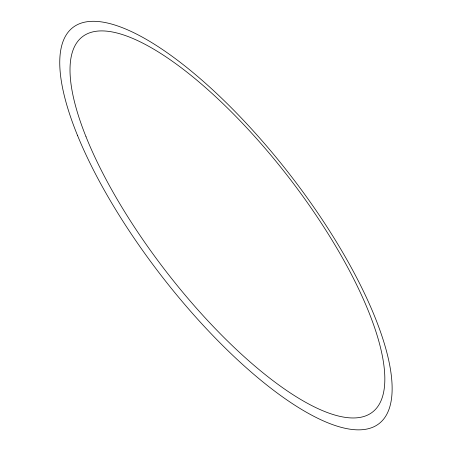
<?xml version="1.0" encoding="UTF-8"?>
<svg xmlns="http://www.w3.org/2000/svg" width="452" height="452" viewBox="0 0 452 452"><rect width="100%" height="100%" fill="white"/><g stroke="black" fill="none" stroke-linecap="round" stroke-linejoin="round"><path stroke-width="0.68" d="M77.445 135.261A250.318 81.772 52.3 0 0 364.888 429.4A250.318 81.772 52.3 0 0 235.661 112.147A250.318 81.772 52.3 0 0 77.445 135.261M86.021 136.77A237.193 77.292 52.3 0 0 358.108 417.682A237.193 77.292 52.3 0 0 238.294 118.927A237.193 77.292 52.3 0 0 86.021 136.77"/></g></svg>
